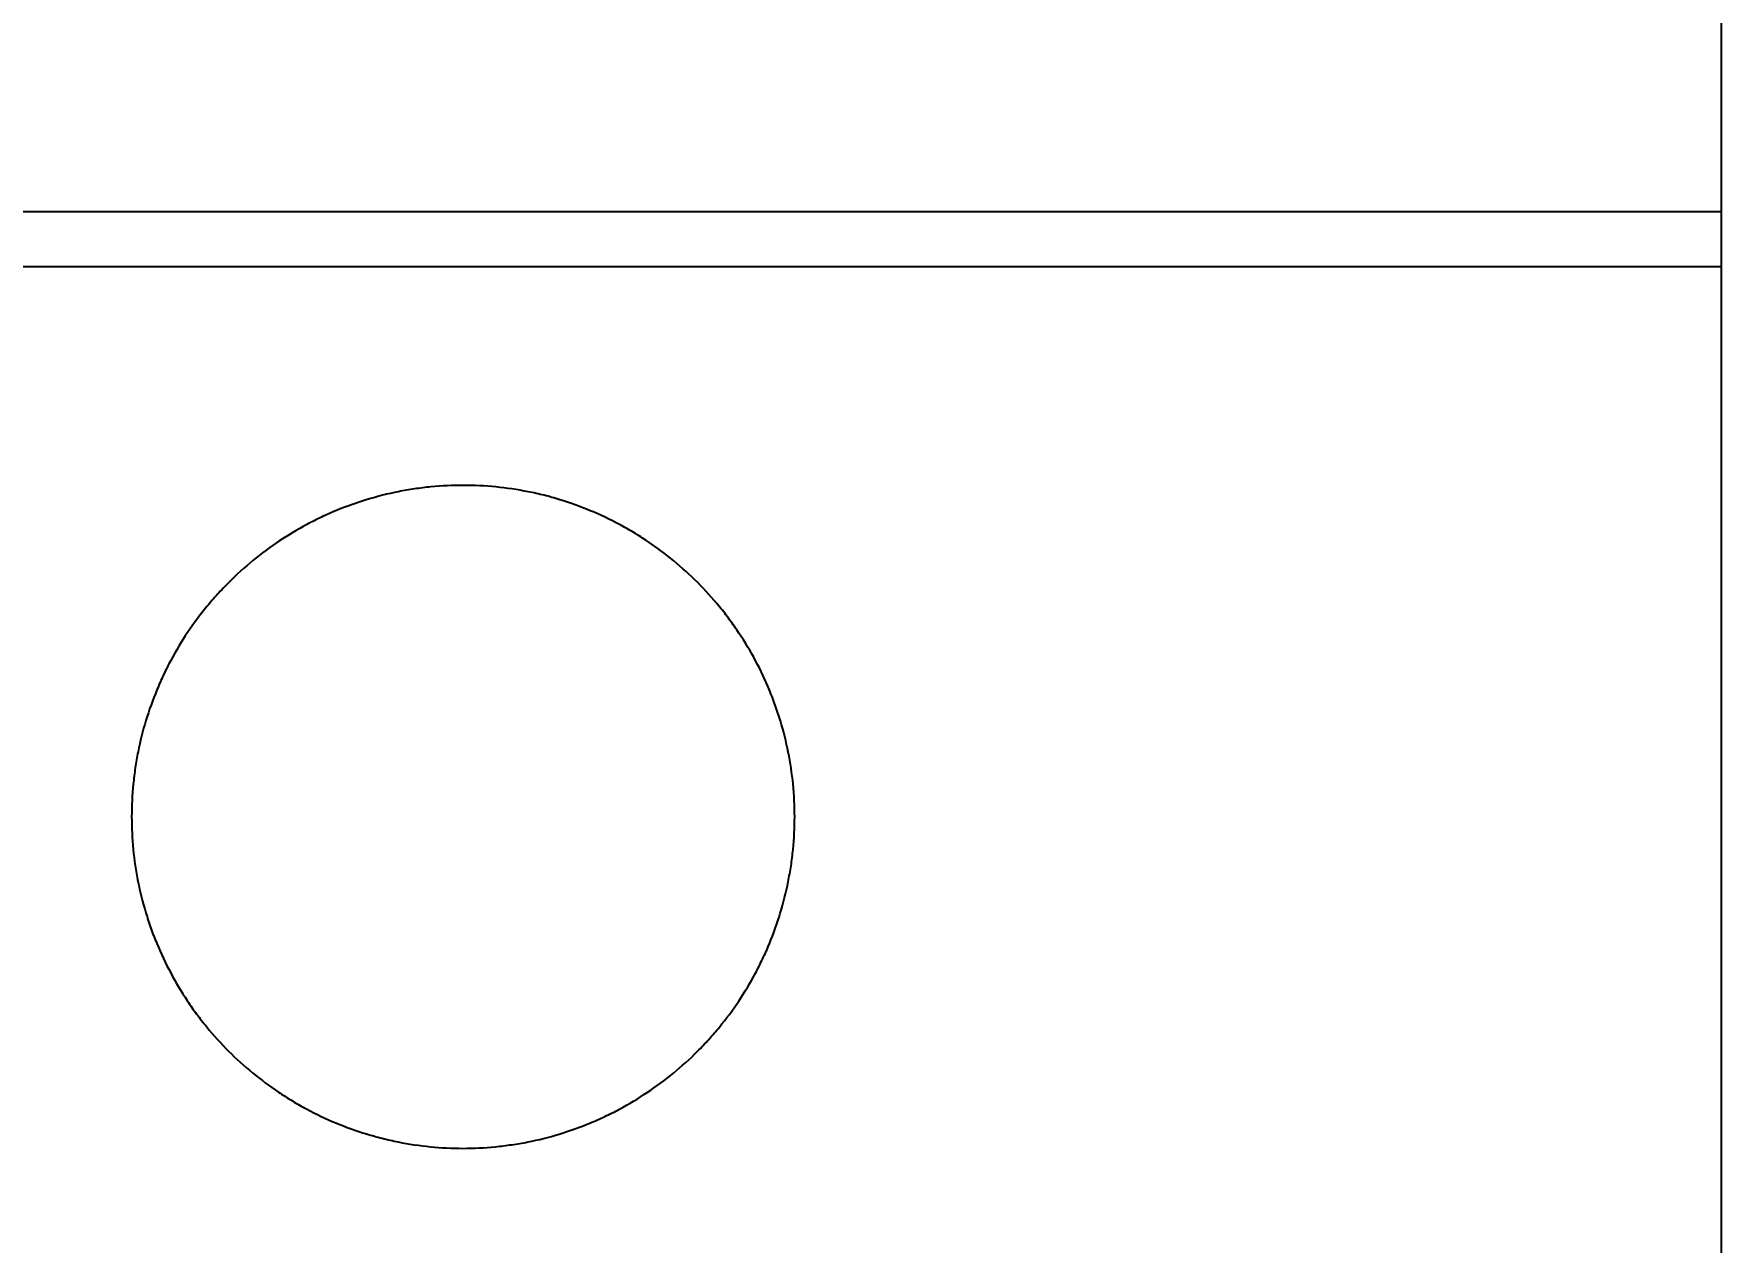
# Model space of a CAD drawing. Extents: x 0 to 420, y 0 to 297.
# Drawn here: x 134.59 to 144.77, y 158.27 to 165.56 of the extents above; entities that cross this region are included whole.
import ezdxf

# ---------------------------------------------------------------- set-up
doc = ezdxf.new("R2010")
doc.units = 0
doc.header["$LTSCALE"] = 23.1
doc.layers.add('10000_FRONT', color=7, linetype='CONTINUOUS')
doc.layers.add('10100_DIM_FRONT', color=7, linetype='CONTINUOUS')
doc.styles.get("Standard").update_dxf_attribs({"font": 'txt', "width": 0.8})
doc.dimstyles.new('DIMSTYLE_1', dxfattribs={"dimtxt": 3.5, "dimasz": 3.5, "dimexe": 0.18, "dimexo": 0.0625, "dimgap": 0.09, "dimtad": 1, "dimtxsty": 'STANDARD', "dimcen": 0.09, "dimazin": 3, "dimtp": 0.05, "dimtm": 0.05, "dimtfac": 1, "dimtofl": 0, "dimtmove": 0, "dimatfit": 3, "dimtolj": 1})

# ---------------------------------------------------------------- blocks, each defined once
blk = doc.blocks.new('*D0')
at = {"layer": '10100_DIM_FRONT', "linetype": 'CONTINUOUS'}
for p, q in [((109.270844, 186.639203), (109.270844, 130.967761)), ((144.770844, 186.639203), (144.770844, 130.967761)), ((109.270844, 132.967761), (127.020844, 132.967761)), ((144.770844, 132.967761), (127.020844, 132.967761))]:
    blk.add_line(p, q, dxfattribs=at)
for points in [[(112.770844, 133.467761), (109.270844, 132.967761), (112.770844, 132.467761)], [(141.270844, 132.467761), (144.770844, 132.967761), (141.270844, 133.467761)]]:
    blk.add_solid(points, dxfattribs=at)
at = {"layer": '10100_DIM_FRONT', "linetype": 'CONTINUOUS', "width": 0.678571}
blk.add_text('35,5', height=3.5, dxfattribs=at).set_placement((123.190186, 133.842761))

msp = doc.modelspace()

# ---------------------------------------------------------------- linework, layer by layer
at = {"layer": '10000_FRONT', "color": 7, "linetype": 'CONTINUOUS'}
for p, q in [((144.771, 231.64), (144.771, 141.64)), ((109.271, 164.493), (144.771, 164.493)), ((109.271, 164.16), (144.771, 164.16))]:
    msp.add_line(p, q, dxfattribs=at)
for points, knots in [([(139.181, 160.84), (139.181, 160.906), (139.178, 160.972), (139.165, 161.101), (139.155, 161.166), (139.13, 161.293), (139.114, 161.356), (139.086, 161.451), (139.075, 161.482), (139.053, 161.544), (139.041, 161.575), (139.004, 161.665), (138.948, 161.783), (138.881, 161.895), (138.827, 161.976), (138.808, 162.003), (138.769, 162.056), (138.749, 162.082), (138.686, 162.159), (138.642, 162.207), (138.504, 162.346), (138.403, 162.428), (138.267, 162.52), (138.239, 162.538), (138.182, 162.572), (138.154, 162.588), (138.067, 162.634), (138.008, 162.662), (137.888, 162.712), (137.826, 162.734), (137.733, 162.763), (137.701, 162.772), (137.637, 162.788), (137.605, 162.795), (137.508, 162.814), (137.378, 162.834), (137.248, 162.84), (137.117, 162.84), (137.052, 162.837), (136.953, 162.828), (136.921, 162.823), (136.855, 162.814), (136.823, 162.808), (136.727, 162.789), (136.663, 162.773), (136.539, 162.735), (136.477, 162.713), (136.386, 162.676), (136.356, 162.663), (136.311, 162.641), (136.297, 162.634), (136.267, 162.619), (136.194, 162.581), (136.124, 162.539), (135.961, 162.431), (135.86, 162.348), (135.744, 162.231), (135.721, 162.207), (135.677, 162.159), (135.655, 162.134), (135.593, 162.058), (135.554, 162.006), (135.482, 161.898), (135.448, 161.842), (135.402, 161.755), (135.387, 161.726), (135.359, 161.666), (135.346, 161.636), (135.308, 161.545), (135.264, 161.422), (135.232, 161.296), (135.213, 161.2), (135.208, 161.168), (135.198, 161.103), (135.194, 161.07), (135.184, 160.972), (135.181, 160.906), (135.181, 160.84)], [0, 0, 0, 0, 0.03125, 0.03125, 0.0625, 0.0625, 0.09375, 0.09375, 0.109375, 0.109375, 0.125, 0.125, 0.15625, 0.1875, 0.1875, 0.203125, 0.203125, 0.21875, 0.21875, 0.25, 0.25, 0.3125, 0.3125, 0.328125, 0.328125, 0.34375, 0.34375, 0.375, 0.375, 0.40625, 0.40625, 0.421875, 0.421875, 0.4375, 0.4375, 0.46875, 0.5, 0.5, 0.53125, 0.53125, 0.546875, 0.546875, 0.5625, 0.5625, 0.59375, 0.59375, 0.625, 0.625, 0.640625, 0.640625, 0.648438, 0.648438, 0.65625, 0.6875, 0.6875, 0.75, 0.75, 0.765625, 0.765625, 0.78125, 0.78125, 0.8125, 0.8125, 0.84375, 0.84375, 0.859375, 0.859375, 0.875, 0.875, 0.90625, 0.9375, 0.9375, 0.953125, 0.953125, 0.96875, 0.96875, 1, 1, 1, 1]), ([(135.181, 160.84), (135.181, 160.774), (135.184, 160.709), (135.197, 160.579), (135.206, 160.515), (135.232, 160.387), (135.248, 160.324), (135.276, 160.23), (135.286, 160.199), (135.308, 160.136), (135.32, 160.106), (135.358, 160.015), (135.414, 159.897), (135.48, 159.785), (135.535, 159.704), (135.553, 159.677), (135.592, 159.624), (135.613, 159.598), (135.675, 159.522), (135.719, 159.473), (135.858, 159.335), (135.958, 159.252), (136.081, 159.17), (136.095, 159.161), (136.123, 159.143), (136.137, 159.134), (136.179, 159.109), (136.208, 159.093), (136.294, 159.046), (136.353, 159.018), (136.474, 158.968), (136.535, 158.946), (136.629, 158.918), (136.661, 158.909), (136.725, 158.893), (136.757, 158.885), (136.854, 158.866), (136.983, 158.847), (137.114, 158.84), (137.244, 158.84), (137.31, 158.843), (137.408, 158.853), (137.441, 158.857), (137.506, 158.867), (137.539, 158.872), (137.635, 158.891), (137.698, 158.907), (137.823, 158.945), (137.885, 158.967), (137.976, 159.005), (138.006, 159.018), (138.05, 159.039), (138.065, 159.046), (138.095, 159.061), (138.168, 159.099), (138.238, 159.141), (138.4, 159.25), (138.502, 159.332), (138.618, 159.449), (138.641, 159.473), (138.685, 159.522), (138.706, 159.546), (138.768, 159.622), (138.807, 159.674), (138.88, 159.783), (138.913, 159.839), (138.96, 159.925), (138.974, 159.955), (139.003, 160.014), (139.016, 160.044), (139.054, 160.135), (139.097, 160.258), (139.129, 160.384), (139.148, 160.48), (139.154, 160.512), (139.164, 160.577), (139.168, 160.61), (139.178, 160.708), (139.181, 160.774), (139.181, 160.84)], [0, 0, 0, 0, 0.03125, 0.03125, 0.0625, 0.0625, 0.09375, 0.09375, 0.109375, 0.109375, 0.125, 0.125, 0.15625, 0.1875, 0.1875, 0.203125, 0.203125, 0.21875, 0.21875, 0.25, 0.25, 0.3125, 0.3125, 0.320312, 0.320312, 0.328125, 0.328125, 0.34375, 0.34375, 0.375, 0.375, 0.40625, 0.40625, 0.421875, 0.421875, 0.4375, 0.4375, 0.46875, 0.5, 0.5, 0.53125, 0.53125, 0.546875, 0.546875, 0.5625, 0.5625, 0.59375, 0.59375, 0.625, 0.625, 0.640625, 0.640625, 0.648438, 0.648438, 0.65625, 0.6875, 0.6875, 0.75, 0.75, 0.765625, 0.765625, 0.78125, 0.78125, 0.8125, 0.8125, 0.84375, 0.84375, 0.859375, 0.859375, 0.875, 0.875, 0.90625, 0.9375, 0.9375, 0.953125, 0.953125, 0.96875, 0.96875, 1, 1, 1, 1])]:
    msp.add_open_spline(points, degree=3, knots=knots, dxfattribs=at)

# ---------------------------------------------------------------- dimensions: what is measured, and where the dimension line sits
at = {"layer": '10100_DIM_FRONT', "linetype": 'CONTINUOUS'}
dim = msp.add_linear_dim(base=(144.771, 132.968), p1=(109.271, 186.639), p2=(144.771, 186.639), text='35,5', dimstyle='DIMSTYLE_1', dxfattribs=at)
dim.commit()
dim.dimension.update_dxf_attribs({"geometry": '*D0', "text_midpoint": (127.94, 135.593), "dimtype": 160})

doc.saveas('drawing.dxf')
